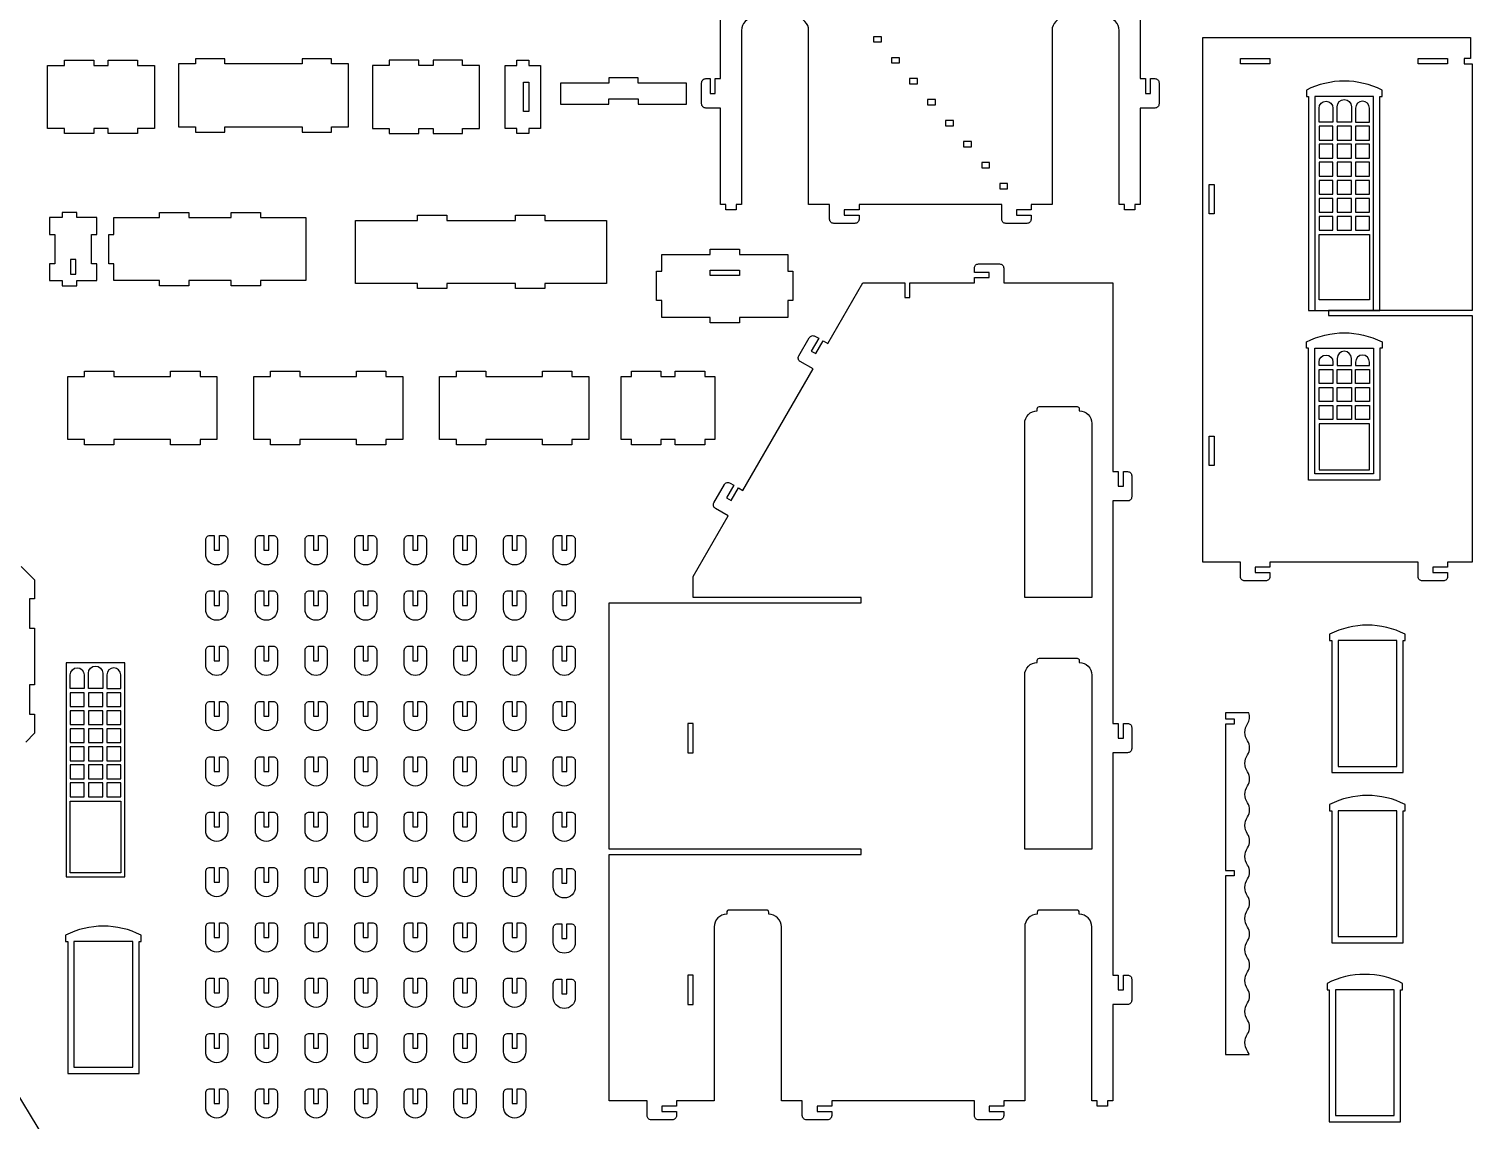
# Model space of a CAD drawing. Extents: x -4552 to 3750, y -5417 to 1843.
# Drawn here: x 442 to 3744, y -2231 to 266 of the extents above; entities that cross this region are included whole.
import ezdxf

# ---------------------------------------------------------------- set-up
doc = ezdxf.new("R2010")
doc.units = 0
doc.header["$MEASUREMENT"] = 0
doc.layers.add('LAYER1', color=18, linetype='CONTINUOUS')

msp = doc.modelspace()

# ---------------------------------------------------------------- linework, layer by layer
at = {"layer": 'LAYER1'}
for points in [[(2984.1, 661.1), (2984.1, 152.3), (2996.1, 152.3), (2996.1, 118.7), (3008.1, 118.7), (3008.1, 152.3), (3017.7, 152.3, -0.414214), (3027.3, 142.7), (3027.3, 94.7, -0.414214), (3017.7, 85.1), (2984.1, 85.1), (2984.1, -135.7), (2972.1, -135.7), (2972.1, -147.7), (2948.1, -147.7), (2948.1, -135.7), (2936.1, -135.7), (2936.1, 262.7, 0.414214), (2907.3, 291.5)], [(2100.9, 291.5, 0.414214), (2072.1, 262.7), (2072.1, -135.7), (2060.1, -135.7), (2060.1, -147.7), (2036.1, -147.7), (2036.1, -135.7), (2024.1, -135.7), (2024.1, 85.1), (1990.5, 85.1, -0.414214), (1980.9, 94.7), (1980.9, 142.7, -0.414214), (1990.5, 152.3), (2000.1, 152.3), (2000.1, 118.7), (2012.1, 118.7), (2012.1, 152.3), (2024.1, 152.3), (2024.1, 428.3)], [(2811.3, 291.5, 0.414214), (2782.5, 262.7), (2782.5, -135.7), (2734.5, -135.7), (2734.5, -147.7), (2700.9, -147.7), (2700.9, -159.7), (2734.5, -159.7), (2734.5, -169.3, -0.414214), (2724.9, -178.9), (2676.9, -178.9, -0.414214), (2667.3, -169.3), (2667.3, -135.7), (2340.9, -135.7), (2340.9, -147.7), (2307.3, -147.7), (2307.3, -159.7), (2340.9, -159.7), (2340.9, -169.3, -0.414214), (2331.3, -178.9), (2283.3, -178.9, -0.414214), (2273.7, -169.3), (2273.7, -135.7), (2225.7, -135.7), (2225.7, 262.7, 0.414214), (2196.9, 291.5)]]:
    msp.add_lwpolyline(points, format="xyb", dxfattribs=at)
for points in [[(2374.1, 236.3), (2392.1, 236.3), (2392.1, 248.3), (2374.1, 248.3)], [(2415.4, 188.3), (2433.3, 188.3), (2433.3, 200.3), (2415.4, 200.3)], [(690.4, 38.6), (690.4, 26.6), (623.2, 26.6), (623.2, 38.6), (590.1, 38.6), (590.1, 26.6), (522.9, 26.6), (522.9, 38.6), (484.4, 38.6), (484.4, 182.6), (522.9, 182.6), (522.9, 194.6), (590.1, 194.6), (590.1, 182.6), (623.2, 182.6), (623.2, 194.6), (690.4, 194.6), (690.4, 182.6), (728.9, 182.6), (728.9, 38.6)], [(889.9, 41.9), (1066.9, 41.9), (1066.9, 29.9), (1134.1, 29.9), (1134.1, 41.9), (1172.7, 41.9), (1172.7, 185.9), (1134.1, 185.9), (1134.1, 197.9), (1066.9, 197.9), (1066.9, 185.9), (889.9, 185.9), (889.9, 197.9), (822.7, 197.9), (822.7, 185.9), (784.1, 185.9), (784.1, 41.9), (822.7, 41.9), (822.7, 29.9), (889.9, 29.9)], [(1433.8, 38.6), (1472.4, 38.6), (1472.4, 182.6), (1433.8, 182.6), (1433.8, 194.6), (1366.6, 194.6), (1366.6, 182.6), (1333.6, 182.6), (1333.6, 194.6), (1266.4, 194.6), (1266.4, 182.6), (1227.8, 182.6), (1227.8, 38.6), (1266.4, 38.6), (1266.4, 26.6), (1333.6, 26.6), (1333.6, 38.6), (1366.6, 38.6), (1366.6, 26.6), (1433.8, 26.6)], [(1585.2, 38.6), (1585.2, 26.6), (1558.3, 26.6), (1558.3, 38.6), (1531.5, 38.6), (1531.5, 182.6), (1558.3, 182.6), (1558.3, 194.6), (1585.2, 194.6), (1585.2, 182.6), (1612.1, 182.6), (1612.1, 38.6)], [(3280.8, 186.1), (3213.6, 186.1), (3213.6, 198.1), (3280.8, 198.1)], [(3687.3, 186.1), (3620.1, 186.1), (3620.1, 198.1), (3687.3, 198.1)], [(1573.2, 77), (1573.2, 144.2), (1585.2, 144.2), (1585.2, 77)], [(1835.8, 94.3), (1946.2, 94.3), (1946.2, 142.3), (1835.8, 142.3), (1835.8, 154.3), (1768.6, 154.3), (1768.6, 142.3), (1658.2, 142.3), (1658.2, 94.3), (1768.6, 94.3), (1768.6, 106.3), (1835.8, 106.3)], [(2456.6, 140.3), (2474.5, 140.3), (2474.5, 152.3), (2456.6, 152.3)], [(2497.9, 92.3), (2515.8, 92.3), (2515.8, 104.3), (2497.9, 104.3)], [(3518.2, 111.7), (3383.8, 111.7), (3383.8, -377.9), (3518.2, -377.9)], [(2539.1, 44.3), (2557, 44.3), (2557, 56.3), (2539.1, 56.3)], [(3393.4, 11.8), (3425.1, 11.8), (3425.1, 43.5), (3393.4, 43.5)], [(3434.7, 11.8), (3467.4, 11.8), (3467.4, 43.5), (3434.7, 43.5)], [(3477, 11.8), (3508.6, 11.8), (3508.6, 43.5), (3477, 43.5)], [(2580.3, -3.7), (2598.3, -3.7), (2598.3, 8.3), (2580.3, 8.3)], [(3393.4, -29.5), (3425.1, -29.5), (3425.1, 2.2), (3393.4, 2.2)], [(3434.7, -29.5), (3467.4, -29.5), (3467.4, 2.2), (3434.7, 2.2)], [(3477, -29.5), (3508.6, -29.5), (3508.6, 2.2), (3477, 2.2)], [(2621.6, -51.7), (2639.5, -51.7), (2639.5, -39.7), (2621.6, -39.7)], [(3393.4, -70.8), (3425.1, -70.8), (3425.1, -39.1), (3393.4, -39.1)], [(3434.7, -70.8), (3467.4, -70.8), (3467.4, -39.1), (3434.7, -39.1)], [(3477, -70.8), (3508.6, -70.8), (3508.6, -39.1), (3477, -39.1)], [(2662.8, -99.7), (2680.7, -99.7), (2680.7, -87.7), (2662.8, -87.7)], [(3147.6, -157.1), (3141.6, -157.1), (3141.6, -89.9), (3153.6, -89.9), (3153.6, -157.1)], [(3393.4, -112.1), (3425.1, -112.1), (3425.1, -80.4), (3393.4, -80.4)], [(3434.7, -112.1), (3467.4, -112.1), (3467.4, -80.4), (3434.7, -80.4)], [(3477, -112.1), (3508.6, -112.1), (3508.6, -80.4), (3477, -80.4)], [(3393.4, -153.3), (3425.1, -153.3), (3425.1, -121.7), (3393.4, -121.7)], [(3434.7, -153.3), (3467.4, -153.3), (3467.4, -121.7), (3434.7, -121.7)], [(3477, -153.3), (3508.6, -153.3), (3508.6, -121.7), (3477, -121.7)], [(551.7, -309.7), (597.3, -309.7), (597.3, -271.3), (585.3, -271.3), (585.3, -204.1), (597.3, -204.1), (597.3, -165.7), (551.7, -165.7), (551.7, -153.7), (518.1, -153.7), (518.1, -165.7), (489.3, -165.7), (489.3, -204.1), (501.3, -204.1), (501.3, -271.3), (489.3, -271.3), (489.3, -309.7), (518.1, -309.7), (518.1, -321.7), (551.7, -321.7)], [(971.4, -309.7), (971.4, -321.7), (904.2, -321.7), (904.2, -309.7), (807.8, -309.7), (807.8, -321.7), (740.6, -321.7), (740.6, -309.7), (636.5, -309.7), (636.5, -271.3), (624.5, -271.3), (624.5, -204.1), (636.5, -204.1), (636.5, -165.7), (740.6, -165.7), (740.6, -153.7), (807.8, -153.7), (807.8, -165.7), (904.2, -165.7), (904.2, -153.7), (971.4, -153.7), (971.4, -165.7), (1075.5, -165.7), (1075.5, -309.7)], [(1554.8, -172.2), (1554.8, -160.2), (1622, -160.2), (1622, -172.2), (1763.5, -172.2), (1763.5, -316.2), (1622, -316.2), (1622, -328.2), (1554.8, -328.2), (1554.8, -316.2), (1398, -316.2), (1398, -328.2), (1330.8, -328.2), (1330.8, -316.2), (1189.3, -316.2), (1189.3, -172.2), (1330.8, -172.2), (1330.8, -160.2), (1398, -160.2), (1398, -172.2)], [(3393.4, -194.6), (3425.1, -194.6), (3425.1, -162.9), (3393.4, -162.9)], [(3434.7, -194.6), (3467.4, -194.6), (3467.4, -162.9), (3434.7, -162.9)], [(3477, -194.6), (3508.6, -194.6), (3508.6, -162.9), (3477, -162.9)], [(3393.4, -204.2), (3508.6, -204.2), (3508.6, -353.9), (3393.4, -353.9)], [(549.3, -261.7), (537.3, -261.7), (537.3, -295.3), (549.3, -295.3)], [(2000.2, -394.1), (1889.8, -394.1), (1889.8, -355.7), (1877.8, -355.7), (1877.8, -288.5), (1889.8, -288.5), (1889.8, -250.1), (2000.2, -250.1), (2000.2, -238.1), (2067.4, -238.1), (2067.4, -250.1), (2177.8, -250.1), (2177.8, -288.5), (2189.8, -288.5), (2189.8, -355.7), (2177.8, -355.7), (2177.8, -394.1), (2067.4, -394.1), (2067.4, -406.1), (2000.2, -406.1)], [(2067.4, -298.1), (2000.2, -298.1), (2000.2, -286.1), (2067.4, -286.1)], [(3383.8, -464.3), (3518.2, -464.3), (3518.2, -752.3), (3383.8, -752.3)], [(833.3, -673.3), (833.3, -685.3), (766.1, -685.3), (766.1, -673.3), (636.4, -673.3), (636.4, -685.3), (569.2, -685.3), (569.2, -673.3), (530.7, -673.3), (530.7, -529.3), (569.2, -529.3), (569.2, -517.3), (636.4, -517.3), (636.4, -529.3), (766.1, -529.3), (766.1, -517.3), (833.3, -517.3), (833.3, -529.3), (871.8, -529.3), (871.8, -673.3)], [(994.6, -529.3), (994.6, -517.3), (1061.8, -517.3), (1061.8, -529.3), (1191.5, -529.3), (1191.5, -517.3), (1258.7, -517.3), (1258.7, -529.3), (1297.2, -529.3), (1297.2, -673.3), (1258.7, -673.3), (1258.7, -685.3), (1191.5, -685.3), (1191.5, -673.3), (1061.8, -673.3), (1061.8, -685.3), (994.6, -685.3), (994.6, -673.3), (956.1, -673.3), (956.1, -529.3)], [(1420, -529.3), (1420, -517.3), (1487.2, -517.3), (1487.2, -529.3), (1616.8, -529.3), (1616.8, -517.3), (1684, -517.3), (1684, -529.3), (1722.6, -529.3), (1722.6, -673.3), (1684, -673.3), (1684, -685.3), (1616.8, -685.3), (1616.8, -673.3), (1487.2, -673.3), (1487.2, -685.3), (1420, -685.3), (1420, -673.3), (1381.5, -673.3), (1381.5, -529.3)], [(1820.4, -529.3), (1820.4, -517.3), (1887.6, -517.3), (1887.6, -529.3), (1920.6, -529.3), (1920.6, -517.3), (1987.8, -517.3), (1987.8, -529.3), (2011.2, -529.3), (2011.2, -673.3), (1987.8, -673.3), (1987.8, -685.3), (1920.6, -685.3), (1920.6, -673.3), (1887.6, -673.3), (1887.6, -685.3), (1820.4, -685.3), (1820.4, -673.3), (1797.1, -673.3), (1797.1, -529.3)], [(3425.1, -545), (3393.4, -545), (3393.4, -513.3), (3425.1, -513.3)], [(3467.4, -545), (3434.7, -545), (3434.7, -513.3), (3467.4, -513.3)], [(3508.6, -545), (3477, -545), (3477, -513.3), (3508.6, -513.3)], [(3425.1, -586.3), (3393.4, -586.3), (3393.4, -554.6), (3425.1, -554.6)], [(3467.4, -586.3), (3434.7, -586.3), (3434.7, -554.6), (3467.4, -554.6)], [(3508.6, -586.3), (3477, -586.3), (3477, -554.6), (3508.6, -554.6)], [(3425.1, -627.6), (3393.4, -627.6), (3393.4, -595.9), (3425.1, -595.9)], [(3467.4, -627.6), (3434.7, -627.6), (3434.7, -595.9), (3467.4, -595.9)], [(3508.6, -627.6), (3477, -627.6), (3477, -595.9), (3508.6, -595.9)], [(3393.4, -742.7), (3508.6, -742.7), (3508.6, -637.2), (3393.4, -637.2)], [(3147.6, -733.1), (3141.6, -733.1), (3141.6, -665.9), (3153.6, -665.9), (3153.6, -733.1)], [(3571.1, -1133.3), (3436.7, -1133.3), (3436.7, -1421.3), (3571.1, -1421.3)], [(661.4, -1184.7), (527, -1184.7), (527, -1674.3), (661.4, -1674.3)], [(536.6, -1284.6), (568.3, -1284.6), (568.3, -1252.9), (536.6, -1252.9)], [(577.9, -1284.6), (610.6, -1284.6), (610.6, -1252.9), (577.9, -1252.9)], [(620.2, -1284.6), (651.8, -1284.6), (651.8, -1252.9), (620.2, -1252.9)], [(536.6, -1325.9), (568.3, -1325.9), (568.3, -1294.2), (536.6, -1294.2)], [(577.9, -1325.9), (610.6, -1325.9), (610.6, -1294.2), (577.9, -1294.2)], [(620.2, -1325.9), (651.8, -1325.9), (651.8, -1294.2), (620.2, -1294.2)], [(536.6, -1367.1), (568.3, -1367.1), (568.3, -1335.5), (536.6, -1335.5)], [(577.9, -1367.1), (610.6, -1367.1), (610.6, -1335.5), (577.9, -1335.5)], [(620.2, -1367.1), (651.8, -1367.1), (651.8, -1335.5), (620.2, -1335.5)], [(1955.6, -1390.1), (1961.6, -1390.1), (1961.6, -1322.9), (1949.6, -1322.9), (1949.6, -1390.1)], [(536.6, -1408.4), (568.3, -1408.4), (568.3, -1376.7), (536.6, -1376.7)], [(577.9, -1408.4), (610.6, -1408.4), (610.6, -1376.7), (577.9, -1376.7)], [(620.2, -1408.4), (651.8, -1408.4), (651.8, -1376.7), (620.2, -1376.7)], [(536.6, -1449.7), (568.3, -1449.7), (568.3, -1418), (536.6, -1418)], [(577.9, -1449.7), (610.6, -1449.7), (610.6, -1418), (577.9, -1418)], [(620.2, -1449.7), (651.8, -1449.7), (651.8, -1418), (620.2, -1418)], [(536.6, -1491), (568.3, -1491), (568.3, -1459.3), (536.6, -1459.3)], [(577.9, -1491), (610.6, -1491), (610.6, -1459.3), (577.9, -1459.3)], [(620.2, -1491), (651.8, -1491), (651.8, -1459.3), (620.2, -1459.3)], [(536.6, -1500.6), (651.8, -1500.6), (651.8, -1664.7), (536.6, -1664.7)], [(3571.1, -1522.9), (3436.7, -1522.9), (3436.7, -1810.9), (3571.1, -1810.9)], [(679.4, -1821.9), (545, -1821.9), (545, -2109.9), (679.4, -2109.9)], [(1955.6, -1966.1), (1961.6, -1966.1), (1961.6, -1898.9), (1949.6, -1898.9), (1949.6, -1966.1)], [(3565.2, -1932.4), (3430.8, -1932.4), (3430.8, -2220.4), (3565.2, -2220.4)], [(418, -2397.4), (418, -2906.3), (-194.9, -2906.3), (-194.9, -2140.1), (396.6, -2140.1), (475.4, -2269.9)]]:
    msp.add_lwpolyline(points, close=True, dxfattribs=at)
for points in [[(3725.7, 186.1), (3743.5, 186.1), (3743.5, -377.9), (3415.2, -377.9), (3415.2, -389.9), (3743.5, -389.9), (3743.5, -953.9), (3687.3, -953.9), (3687.3, -965.9), (3653.7, -965.9), (3653.7, -977.9), (3687.3, -977.9), (3687.3, -987.5, -0.414214), (3677.7, -997.1), (3629.7, -997.1, -0.414214), (3620.1, -987.5), (3620.1, -953.9), (3280.8, -953.9), (3280.8, -965.9), (3247.2, -965.9), (3247.2, -977.9), (3280.8, -977.9), (3280.8, -987.5, -0.414214), (3271.2, -997.1), (3223.2, -997.1, -0.414214), (3213.6, -987.5), (3213.6, -953.9), (3127.2, -953.9), (3127.2, 246.1), (3740.1, 246.1), (3740.1, 198.1), (3725.7, 198.1)], [(3369.4, 111.7), (3369.4, -377.9), (3532.6, -377.9), (3532.6, 111.7), (3537.4, 111.7), (3537.4, 126.1, 0.238913), (3364.6, 126.1), (3364.6, 111.7)], [(3425.1, 84.7), (3425.1, 53.1), (3393.4, 53.1), (3393.4, 84.7, -1)], [(3434.7, 53.1), (3434.7, 88.2, -1), (3467.4, 88.2), (3467.4, 53.1)], [(3477, 84.7), (3477, 53.1), (3508.6, 53.1), (3508.6, 84.7, 1)], [(2457.5, -314.9), (2604.8, -314.9), (2604.8, -302.9), (2638.4, -302.9), (2638.4, -290.9), (2604.8, -290.9), (2604.8, -281.3, -0.414214), (2614.4, -271.7), (2662.4, -271.7, -0.414214), (2672, -281.3), (2672, -314.9), (2921.6, -314.9), (2921.6, -746.9), (2933.6, -746.9), (2933.6, -780.5), (2945.6, -780.5), (2945.6, -746.9), (2955.2, -746.9, -0.414214), (2964.8, -756.5), (2964.8, -804.5, -0.414214), (2955.2, -814.1), (2921.6, -814.1), (2921.6, -1322.9), (2933.6, -1322.9), (2933.6, -1356.5), (2945.6, -1356.5), (2945.6, -1322.9), (2955.2, -1322.9, -0.414214), (2964.8, -1332.5), (2964.8, -1380.5, -0.414214), (2955.2, -1390.1), (2921.6, -1390.1), (2921.6, -1898.9), (2933.6, -1898.9), (2933.6, -1932.5), (2945.6, -1932.5), (2945.6, -1898.9), (2955.2, -1898.9, -0.414214), (2964.8, -1908.5), (2964.8, -1956.5, -0.414214), (2955.2, -1966.1), (2921.6, -1966.1), (2921.6, -2186.9), (2909.6, -2186.9), (2909.6, -2198.9), (2885.6, -2198.9), (2885.6, -2186.9), (2873.6, -2186.9), (2873.6, -1788.5, 0.414214), (2844.8, -1759.7), (2844.8, -1754.9, 0.414214), (2840, -1750.1), (2753.6, -1750.1, 0.414214), (2748.8, -1754.9), (2748.8, -1759.7, 0.414214), (2720, -1788.5), (2720, -2186.9), (2672, -2186.9), (2672, -2198.9), (2638.4, -2198.9), (2638.4, -2210.9), (2672, -2210.9), (2672, -2220.5, -0.414214), (2662.4, -2230.1), (2614.4, -2230.1, -0.414214), (2604.8, -2220.5), (2604.8, -2186.9), (2278.4, -2186.9), (2278.4, -2198.9), (2244.8, -2198.9), (2244.8, -2210.9), (2278.4, -2210.9), (2278.4, -2220.5, -0.414214), (2268.8, -2230.1), (2220.8, -2230.1, -0.414214), (2211.2, -2220.5), (2211.2, -2186.9), (2163.2, -2186.9), (2163.2, -1788.5, 0.414214), (2134.4, -1759.7), (2134.4, -1754.9, 0.414214), (2129.6, -1750.1), (2043.2, -1750.1, 0.414214), (2038.4, -1754.9), (2038.4, -1759.7, 0.414214), (2009.6, -1788.5), (2009.6, -2186.9), (1923.2, -2186.9), (1923.2, -2198.9), (1889.6, -2198.9), (1889.6, -2210.9), (1923.2, -2210.9), (1923.2, -2220.5, -0.414214), (1913.6, -2230.1), (1865.6, -2230.1, -0.414214), (1856, -2220.5), (1856, -2186.9), (1769.6, -2186.9), (1769.6, -1622.9), (2345.6, -1622.9), (2345.6, -1610.9), (1769.6, -1610.9), (1769.6, -1046.9), (2345.6, -1046.9), (2345.6, -1034.9), (1961.6, -1034.9), (1961.6, -986.9), (2041.7, -848), (2012.6, -831.2, -0.414214), (2009.1, -818.1), (2033.1, -776.5, -0.414214), (2046.2, -773), (2054.6, -777.8), (2037.8, -806.9), (2048.2, -812.9), (2065, -783.8), (2075.3, -789.8), (2235.7, -512), (2206.6, -495.2, -0.414214), (2203.1, -482.1), (2227.1, -440.5, -0.414214), (2240.2, -437), (2248.6, -441.8), (2231.8, -470.9), (2242.1, -476.9), (2258.9, -447.8), (2269.3, -453.8), (2349.5, -314.9), (2445.5, -314.9), (2445.5, -348.5), (2457.5, -348.5)], [(3532.6, -464.3), (3532.6, -766.7), (3369.4, -766.7), (3369.4, -464.3), (3364.6, -464.3), (3364.6, -449.9, -0.238913), (3537.4, -449.9), (3537.4, -464.3)], [(3425.1, -496.1), (3425.1, -503.7), (3393.4, -503.7), (3393.4, -496.1, -1)], [(3467.4, -503.7), (3467.4, -487.8, 1), (3434.7, -487.8), (3434.7, -503.7)], [(3477, -496.1), (3477, -503.7), (3508.6, -503.7), (3508.6, -496.1, 1)], [(2873.6, -636.5), (2873.6, -1034.9), (2720, -1034.9), (2720, -636.5, -0.414214), (2748.8, -607.7), (2748.8, -602.9, -0.414214), (2753.6, -598.1), (2840, -598.1, -0.414214), (2844.8, -602.9), (2844.8, -607.7, -0.414214)], [(865.5, -893.2), (865.5, -926.8), (877.5, -926.8), (877.5, -893.2), (887.1, -893.2, -0.414214), (896.7, -902.8), (896.7, -935.2, -1), (846.3, -935.2), (846.3, -902.8, -0.414214), (855.9, -893.2)], [(979.1, -893.2), (979.1, -926.8), (991.1, -926.8), (991.1, -893.2), (1000.7, -893.2, -0.414214), (1010.3, -902.8), (1010.3, -935.2, -1), (959.9, -935.2), (959.9, -902.8, -0.414214), (969.5, -893.2)], [(1092.7, -893.2), (1092.7, -926.8), (1104.7, -926.8), (1104.7, -893.2), (1114.3, -893.2, -0.414214), (1123.9, -902.8), (1123.9, -935.2, -1), (1073.5, -935.2), (1073.5, -902.8, -0.414214), (1083.1, -893.2)], [(1206.3, -893.2), (1206.3, -926.8), (1218.3, -926.8), (1218.3, -893.2), (1227.9, -893.2, -0.414214), (1237.5, -902.8), (1237.5, -935.2, -1), (1187.1, -935.2), (1187.1, -902.8, -0.414214), (1196.7, -893.2)], [(1319.9, -893.2), (1319.9, -926.8), (1331.9, -926.8), (1331.9, -893.2), (1341.5, -893.2, -0.414214), (1351.1, -902.8), (1351.1, -935.2, -1), (1300.7, -935.2), (1300.7, -902.8, -0.414214), (1310.3, -893.2)], [(1433.5, -893.2), (1433.5, -926.8), (1445.5, -926.8), (1445.5, -893.2), (1455.1, -893.2, -0.414214), (1464.7, -902.8), (1464.7, -935.2, -1), (1414.3, -935.2), (1414.3, -902.8, -0.414214), (1423.9, -893.2)], [(1547.1, -893.2), (1547.1, -926.8), (1559.1, -926.8), (1559.1, -893.2), (1568.7, -893.2, -0.414214), (1578.3, -902.8), (1578.3, -935.2, -1), (1527.9, -935.2), (1527.9, -902.8, -0.414214), (1537.5, -893.2)], [(1660.7, -893.2), (1660.7, -926.8), (1672.7, -926.8), (1672.7, -893.2), (1682.3, -893.2, -0.414214), (1691.9, -902.8), (1691.9, -935.2, -1), (1641.5, -935.2), (1641.5, -902.8, -0.414214), (1651.1, -893.2)], [(865.5, -1019.8), (865.5, -1053.4), (877.5, -1053.4), (877.5, -1019.8), (887.1, -1019.8, -0.414214), (896.7, -1029.4), (896.7, -1061.8, -1), (846.3, -1061.8), (846.3, -1029.4, -0.414214), (855.9, -1019.8)], [(979.1, -1019.8), (979.1, -1053.4), (991.1, -1053.4), (991.1, -1019.8), (1000.7, -1019.8, -0.414214), (1010.3, -1029.4), (1010.3, -1061.8, -1), (959.9, -1061.8), (959.9, -1029.4, -0.414214), (969.5, -1019.8)], [(1092.7, -1019.8), (1092.7, -1053.4), (1104.7, -1053.4), (1104.7, -1019.8), (1114.3, -1019.8, -0.414214), (1123.9, -1029.4), (1123.9, -1061.8, -1), (1073.5, -1061.8), (1073.5, -1029.4, -0.414214), (1083.1, -1019.8)], [(1206.3, -1019.8), (1206.3, -1053.4), (1218.3, -1053.4), (1218.3, -1019.8), (1227.9, -1019.8, -0.414214), (1237.5, -1029.4), (1237.5, -1061.8, -1), (1187.1, -1061.8), (1187.1, -1029.4, -0.414214), (1196.7, -1019.8)], [(1319.9, -1019.8), (1319.9, -1053.4), (1331.9, -1053.4), (1331.9, -1019.8), (1341.5, -1019.8, -0.414214), (1351.1, -1029.4), (1351.1, -1061.8, -1), (1300.7, -1061.8), (1300.7, -1029.4, -0.414214), (1310.3, -1019.8)], [(1433.5, -1019.8), (1433.5, -1053.4), (1445.5, -1053.4), (1445.5, -1019.8), (1455.1, -1019.8, -0.414214), (1464.7, -1029.4), (1464.7, -1061.8, -1), (1414.3, -1061.8), (1414.3, -1029.4, -0.414214), (1423.9, -1019.8)], [(1547.1, -1019.8), (1547.1, -1053.4), (1559.1, -1053.4), (1559.1, -1019.8), (1568.7, -1019.8, -0.414214), (1578.3, -1029.4), (1578.3, -1061.8, -1), (1527.9, -1061.8), (1527.9, -1029.4, -0.414214), (1537.5, -1019.8)], [(1660.7, -1019.8), (1660.7, -1053.4), (1672.7, -1053.4), (1672.7, -1019.8), (1682.3, -1019.8, -0.414214), (1691.9, -1029.4), (1691.9, -1061.8, -1), (1641.5, -1061.8), (1641.5, -1029.4, -0.414214), (1651.1, -1019.8)], [(3422.3, -1133.3), (3422.3, -1435.7), (3585.5, -1435.7), (3585.5, -1133.3), (3590.3, -1133.3), (3590.3, -1118.9, 0.238913), (3417.5, -1118.9), (3417.5, -1133.3)], [(865.5, -1146.3), (865.5, -1179.9), (877.5, -1179.9), (877.5, -1146.3), (887.1, -1146.3, -0.414214), (896.7, -1155.9), (896.7, -1188.3, -1), (846.3, -1188.3), (846.3, -1155.9, -0.414214), (855.9, -1146.3)], [(979.1, -1146.3), (979.1, -1179.9), (991.1, -1179.9), (991.1, -1146.3), (1000.7, -1146.3, -0.414214), (1010.3, -1155.9), (1010.3, -1188.3, -1), (959.9, -1188.3), (959.9, -1155.9, -0.414214), (969.5, -1146.3)], [(1092.7, -1146.3), (1092.7, -1179.9), (1104.7, -1179.9), (1104.7, -1146.3), (1114.3, -1146.3, -0.414214), (1123.9, -1155.9), (1123.9, -1188.3, -1), (1073.5, -1188.3), (1073.5, -1155.9, -0.414214), (1083.1, -1146.3)], [(1206.3, -1146.3), (1206.3, -1179.9), (1218.3, -1179.9), (1218.3, -1146.3), (1227.9, -1146.3, -0.414214), (1237.5, -1155.9), (1237.5, -1188.3, -1), (1187.1, -1188.3), (1187.1, -1155.9, -0.414214), (1196.7, -1146.3)], [(1319.9, -1146.3), (1319.9, -1179.9), (1331.9, -1179.9), (1331.9, -1146.3), (1341.5, -1146.3, -0.414214), (1351.1, -1155.9), (1351.1, -1188.3, -1), (1300.7, -1188.3), (1300.7, -1155.9, -0.414214), (1310.3, -1146.3)], [(1433.5, -1146.3), (1433.5, -1179.9), (1445.5, -1179.9), (1445.5, -1146.3), (1455.1, -1146.3, -0.414214), (1464.7, -1155.9), (1464.7, -1188.3, -1), (1414.3, -1188.3), (1414.3, -1155.9, -0.414214), (1423.9, -1146.3)], [(1547.1, -1146.3), (1547.1, -1179.9), (1559.1, -1179.9), (1559.1, -1146.3), (1568.7, -1146.3, -0.414214), (1578.3, -1155.9), (1578.3, -1188.3, -1), (1527.9, -1188.3), (1527.9, -1155.9, -0.414214), (1537.5, -1146.3)], [(1660.7, -1146.3), (1660.7, -1179.9), (1672.7, -1179.9), (1672.7, -1146.3), (1682.3, -1146.3, -0.414214), (1691.9, -1155.9), (1691.9, -1188.3, -1), (1641.5, -1188.3), (1641.5, -1155.9, -0.414214), (1651.1, -1146.3)], [(2873.6, -1212.5), (2873.6, -1610.9), (2720, -1610.9), (2720, -1212.5, -0.414214), (2748.8, -1183.7), (2748.8, -1178.9, -0.414214), (2753.6, -1174.1), (2840, -1174.1, -0.414214), (2844.8, -1178.9), (2844.8, -1183.7, -0.414214)], [(568.3, -1211.6), (568.3, -1243.3), (536.6, -1243.3), (536.6, -1211.6, -1)], [(577.9, -1243.3), (577.9, -1208.2, -1), (610.6, -1208.2), (610.6, -1243.3)], [(620.2, -1211.6), (620.2, -1243.3), (651.8, -1243.3), (651.8, -1211.6, 1)], [(865.5, -1272.9), (865.5, -1306.5), (877.5, -1306.5), (877.5, -1272.9), (887.1, -1272.9, -0.414214), (896.7, -1282.5), (896.7, -1314.9, -1), (846.3, -1314.9), (846.3, -1282.5, -0.414214), (855.9, -1272.9)], [(979.1, -1272.9), (979.1, -1306.5), (991.1, -1306.5), (991.1, -1272.9), (1000.7, -1272.9, -0.414214), (1010.3, -1282.5), (1010.3, -1314.9, -1), (959.9, -1314.9), (959.9, -1282.5, -0.414214), (969.5, -1272.9)], [(1092.7, -1272.9), (1092.7, -1306.5), (1104.7, -1306.5), (1104.7, -1272.9), (1114.3, -1272.9, -0.414214), (1123.9, -1282.5), (1123.9, -1314.9, -1), (1073.5, -1314.9), (1073.5, -1282.5, -0.414214), (1083.1, -1272.9)], [(1206.3, -1272.9), (1206.3, -1306.5), (1218.3, -1306.5), (1218.3, -1272.9), (1227.9, -1272.9, -0.414214), (1237.5, -1282.5), (1237.5, -1314.9, -1), (1187.1, -1314.9), (1187.1, -1282.5, -0.414214), (1196.7, -1272.9)], [(1319.9, -1272.9), (1319.9, -1306.5), (1331.9, -1306.5), (1331.9, -1272.9), (1341.5, -1272.9, -0.414214), (1351.1, -1282.5), (1351.1, -1314.9, -1), (1300.7, -1314.9), (1300.7, -1282.5, -0.414214), (1310.3, -1272.9)], [(1433.5, -1272.9), (1433.5, -1306.5), (1445.5, -1306.5), (1445.5, -1272.9), (1455.1, -1272.9, -0.414214), (1464.7, -1282.5), (1464.7, -1314.9, -1), (1414.3, -1314.9), (1414.3, -1282.5, -0.414214), (1423.9, -1272.9)], [(1547.1, -1272.9), (1547.1, -1306.5), (1559.1, -1306.5), (1559.1, -1272.9), (1568.7, -1272.9, -0.414214), (1578.3, -1282.5), (1578.3, -1314.9, -1), (1527.9, -1314.9), (1527.9, -1282.5, -0.414214), (1537.5, -1272.9)], [(1660.7, -1272.9), (1660.7, -1306.5), (1672.7, -1306.5), (1672.7, -1272.9), (1682.3, -1272.9, -0.414214), (1691.9, -1282.5), (1691.9, -1314.9, -1), (1641.5, -1314.9), (1641.5, -1282.5, -0.414214), (1651.1, -1272.9)], [(3233.3, -2080.8, 0.076889), (3229.6, -2072.8, -0.300981), (3229.6, -2033.7, 0.300981), (3229.6, -2001.9, -0.300981), (3229.6, -1962.7, 0.300981), (3229.6, -1930.9, -0.300981), (3229.6, -1891.7, 0.300981), (3229.6, -1859.9, -0.300981), (3229.6, -1820.8, 0.300981), (3229.6, -1789, -0.300981), (3229.6, -1749.8, 0.300981), (3229.6, -1718, -0.300981), (3229.6, -1678.9, 0.300981), (3229.6, -1647.1, -0.300981), (3229.6, -1607.9, 0.300981), (3229.6, -1576.1, -0.300981), (3229.6, -1536.9, 0.300981), (3229.6, -1505.1, -0.300981), (3229.6, -1466, 0.300981), (3229.6, -1434.2, -0.300981), (3229.6, -1395, 0.300981), (3229.6, -1363.2, -0.300981), (3229.6, -1324.1, 0.236244), (3232.7, -1298.5), (3179.6, -1298.5), (3179.6, -1312.9), (3198.8, -1312.9), (3198.8, -1324.9), (3179.6, -1324.9), (3179.6, -1659.5), (3198.8, -1659.5), (3198.8, -1671.5), (3179.6, -1671.5), (3179.6, -2080.8)], [(865.5, -1399.5), (865.5, -1433.1), (877.5, -1433.1), (877.5, -1399.5), (887.1, -1399.5, -0.414214), (896.7, -1409.1), (896.7, -1441.5, -1), (846.3, -1441.5), (846.3, -1409.1, -0.414214), (855.9, -1399.5)], [(979.1, -1399.5), (979.1, -1433.1), (991.1, -1433.1), (991.1, -1399.5), (1000.7, -1399.5, -0.414214), (1010.3, -1409.1), (1010.3, -1441.5, -1), (959.9, -1441.5), (959.9, -1409.1, -0.414214), (969.5, -1399.5)], [(1092.7, -1399.5), (1092.7, -1433.1), (1104.7, -1433.1), (1104.7, -1399.5), (1114.3, -1399.5, -0.414214), (1123.9, -1409.1), (1123.9, -1441.5, -1), (1073.5, -1441.5), (1073.5, -1409.1, -0.414214), (1083.1, -1399.5)], [(1206.3, -1399.5), (1206.3, -1433.1), (1218.3, -1433.1), (1218.3, -1399.5), (1227.9, -1399.5, -0.414214), (1237.5, -1409.1), (1237.5, -1441.5, -1), (1187.1, -1441.5), (1187.1, -1409.1, -0.414214), (1196.7, -1399.5)], [(1319.9, -1399.5), (1319.9, -1433.1), (1331.9, -1433.1), (1331.9, -1399.5), (1341.5, -1399.5, -0.414214), (1351.1, -1409.1), (1351.1, -1441.5, -1), (1300.7, -1441.5), (1300.7, -1409.1, -0.414214), (1310.3, -1399.5)], [(1433.5, -1399.5), (1433.5, -1433.1), (1445.5, -1433.1), (1445.5, -1399.5), (1455.1, -1399.5, -0.414214), (1464.7, -1409.1), (1464.7, -1441.5, -1), (1414.3, -1441.5), (1414.3, -1409.1, -0.414214), (1423.9, -1399.5)], [(1547.1, -1399.5), (1547.1, -1433.1), (1559.1, -1433.1), (1559.1, -1399.5), (1568.7, -1399.5, -0.414214), (1578.3, -1409.1), (1578.3, -1441.5, -1), (1527.9, -1441.5), (1527.9, -1409.1, -0.414214), (1537.5, -1399.5)], [(1660.7, -1399.5), (1660.7, -1433.1), (1672.7, -1433.1), (1672.7, -1399.5), (1682.3, -1399.5, -0.414214), (1691.9, -1409.1), (1691.9, -1441.5, -1), (1641.5, -1441.5), (1641.5, -1409.1, -0.414214), (1651.1, -1399.5)], [(3422.3, -1522.9), (3422.3, -1825.3), (3585.5, -1825.3), (3585.5, -1522.9), (3590.3, -1522.9), (3590.3, -1508.5, 0.238913), (3417.5, -1508.5), (3417.5, -1522.9)], [(865.5, -1526), (865.5, -1559.6), (877.5, -1559.6), (877.5, -1526), (887.1, -1526, -0.414214), (896.7, -1535.6), (896.7, -1568, -1), (846.3, -1568), (846.3, -1535.6, -0.414214), (855.9, -1526)], [(979.1, -1526), (979.1, -1559.6), (991.1, -1559.6), (991.1, -1526), (1000.7, -1526, -0.414214), (1010.3, -1535.6), (1010.3, -1568, -1), (959.9, -1568), (959.9, -1535.6, -0.414214), (969.5, -1526)], [(1092.7, -1526), (1092.7, -1559.6), (1104.7, -1559.6), (1104.7, -1526), (1114.3, -1526, -0.414214), (1123.9, -1535.6), (1123.9, -1568, -1), (1073.5, -1568), (1073.5, -1535.6, -0.414214), (1083.1, -1526)], [(1206.3, -1526), (1206.3, -1559.6), (1218.3, -1559.6), (1218.3, -1526), (1227.9, -1526, -0.414214), (1237.5, -1535.6), (1237.5, -1568, -1), (1187.1, -1568), (1187.1, -1535.6, -0.414214), (1196.7, -1526)], [(1319.9, -1526), (1319.9, -1559.6), (1331.9, -1559.6), (1331.9, -1526), (1341.5, -1526, -0.414214), (1351.1, -1535.6), (1351.1, -1568, -1), (1300.7, -1568), (1300.7, -1535.6, -0.414214), (1310.3, -1526)], [(1433.5, -1526), (1433.5, -1559.6), (1445.5, -1559.6), (1445.5, -1526), (1455.1, -1526, -0.414214), (1464.7, -1535.6), (1464.7, -1568, -1), (1414.3, -1568), (1414.3, -1535.6, -0.414214), (1423.9, -1526)], [(1547.1, -1526), (1547.1, -1559.6), (1559.1, -1559.6), (1559.1, -1526), (1568.7, -1526, -0.414214), (1578.3, -1535.6), (1578.3, -1568, -1), (1527.9, -1568), (1527.9, -1535.6, -0.414214), (1537.5, -1526)], [(1660.7, -1526), (1660.7, -1559.6), (1672.7, -1559.6), (1672.7, -1526), (1682.3, -1526, -0.414214), (1691.9, -1535.6), (1691.9, -1568, -1), (1641.5, -1568), (1641.5, -1535.6, -0.414214), (1651.1, -1526)], [(865.5, -1652.6), (865.5, -1686.2), (877.5, -1686.2), (877.5, -1652.6), (887.1, -1652.6, -0.414214), (896.7, -1662.2), (896.7, -1694.6, -1), (846.3, -1694.6), (846.3, -1662.2, -0.414214), (855.9, -1652.6)], [(979.1, -1652.6), (979.1, -1686.2), (991.1, -1686.2), (991.1, -1652.6), (1000.7, -1652.6, -0.414214), (1010.3, -1662.2), (1010.3, -1694.6, -1), (959.9, -1694.6), (959.9, -1662.2, -0.414214), (969.5, -1652.6)], [(1092.7, -1652.6), (1092.7, -1686.2), (1104.7, -1686.2), (1104.7, -1652.6), (1114.3, -1652.6, -0.414214), (1123.9, -1662.2), (1123.9, -1694.6, -1), (1073.5, -1694.6), (1073.5, -1662.2, -0.414214), (1083.1, -1652.6)], [(1206.3, -1652.6), (1206.3, -1686.2), (1218.3, -1686.2), (1218.3, -1652.6), (1227.9, -1652.6, -0.414214), (1237.5, -1662.2), (1237.5, -1694.6, -1), (1187.1, -1694.6), (1187.1, -1662.2, -0.414214), (1196.7, -1652.6)], [(1319.9, -1652.6), (1319.9, -1686.2), (1331.9, -1686.2), (1331.9, -1652.6), (1341.5, -1652.6, -0.414214), (1351.1, -1662.2), (1351.1, -1694.6, -1), (1300.7, -1694.6), (1300.7, -1662.2, -0.414214), (1310.3, -1652.6)], [(1433.5, -1652.6), (1433.5, -1686.2), (1445.5, -1686.2), (1445.5, -1652.6), (1455.1, -1652.6, -0.414214), (1464.7, -1662.2), (1464.7, -1694.6, -1), (1414.3, -1694.6), (1414.3, -1662.2, -0.414214), (1423.9, -1652.6)], [(1547.1, -1652.6), (1547.1, -1686.2), (1559.1, -1686.2), (1559.1, -1652.6), (1568.7, -1652.6, -0.414214), (1578.3, -1662.2), (1578.3, -1694.6, -1), (1527.9, -1694.6), (1527.9, -1662.2, -0.414214), (1537.5, -1652.6)], [(1660.7, -1655.1), (1660.7, -1688.7), (1672.7, -1688.7), (1672.7, -1655.1), (1682.3, -1655.1, -0.414214), (1691.9, -1664.7), (1691.9, -1697.1, -1), (1641.5, -1697.1), (1641.5, -1664.7, -0.414214), (1651.1, -1655.1)], [(865.5, -1779.2), (865.5, -1812.8), (877.5, -1812.8), (877.5, -1779.2), (887.1, -1779.2, -0.414214), (896.7, -1788.8), (896.7, -1821.2, -1), (846.3, -1821.2), (846.3, -1788.8, -0.414214), (855.9, -1779.2)], [(979.1, -1779.2), (979.1, -1812.8), (991.1, -1812.8), (991.1, -1779.2), (1000.7, -1779.2, -0.414214), (1010.3, -1788.8), (1010.3, -1821.2, -1), (959.9, -1821.2), (959.9, -1788.8, -0.414214), (969.5, -1779.2)], [(1092.7, -1779.2), (1092.7, -1812.8), (1104.7, -1812.8), (1104.7, -1779.2), (1114.3, -1779.2, -0.414214), (1123.9, -1788.8), (1123.9, -1821.2, -1), (1073.5, -1821.2), (1073.5, -1788.8, -0.414214), (1083.1, -1779.2)], [(1206.3, -1779.2), (1206.3, -1812.8), (1218.3, -1812.8), (1218.3, -1779.2), (1227.9, -1779.2, -0.414214), (1237.5, -1788.8), (1237.5, -1821.2, -1), (1187.1, -1821.2), (1187.1, -1788.8, -0.414214), (1196.7, -1779.2)], [(1319.9, -1779.2), (1319.9, -1812.8), (1331.9, -1812.8), (1331.9, -1779.2), (1341.5, -1779.2, -0.414214), (1351.1, -1788.8), (1351.1, -1821.2, -1), (1300.7, -1821.2), (1300.7, -1788.8, -0.414214), (1310.3, -1779.2)], [(1433.5, -1779.2), (1433.5, -1812.8), (1445.5, -1812.8), (1445.5, -1779.2), (1455.1, -1779.2, -0.414214), (1464.7, -1788.8), (1464.7, -1821.2, -1), (1414.3, -1821.2), (1414.3, -1788.8, -0.414214), (1423.9, -1779.2)], [(1547.1, -1779.2), (1547.1, -1812.8), (1559.1, -1812.8), (1559.1, -1779.2), (1568.7, -1779.2, -0.414214), (1578.3, -1788.8), (1578.3, -1821.2, -1), (1527.9, -1821.2), (1527.9, -1788.8, -0.414214), (1537.5, -1779.2)], [(1660.7, -1781.7), (1660.7, -1815.3), (1672.7, -1815.3), (1672.7, -1781.7), (1682.3, -1781.7, -0.414214), (1691.9, -1791.3), (1691.9, -1823.7, -1), (1641.5, -1823.7), (1641.5, -1791.3, -0.414214), (1651.1, -1781.7)], [(530.6, -1821.9), (530.6, -2124.3), (693.8, -2124.3), (693.8, -1821.9), (698.6, -1821.9), (698.6, -1807.5, 0.238913), (525.8, -1807.5), (525.8, -1821.9)], [(865.5, -1905.7), (865.5, -1939.3), (877.5, -1939.3), (877.5, -1905.7), (887.1, -1905.7, -0.414214), (896.7, -1915.3), (896.7, -1947.7, -1), (846.3, -1947.7), (846.3, -1915.3, -0.414214), (855.9, -1905.7)], [(979.1, -1905.7), (979.1, -1939.3), (991.1, -1939.3), (991.1, -1905.7), (1000.7, -1905.7, -0.414214), (1010.3, -1915.3), (1010.3, -1947.7, -1), (959.9, -1947.7), (959.9, -1915.3, -0.414214), (969.5, -1905.7)], [(1092.7, -1905.7), (1092.7, -1939.3), (1104.7, -1939.3), (1104.7, -1905.7), (1114.3, -1905.7, -0.414214), (1123.9, -1915.3), (1123.9, -1947.7, -1), (1073.5, -1947.7), (1073.5, -1915.3, -0.414214), (1083.1, -1905.7)], [(1206.3, -1905.7), (1206.3, -1939.3), (1218.3, -1939.3), (1218.3, -1905.7), (1227.9, -1905.7, -0.414214), (1237.5, -1915.3), (1237.5, -1947.7, -1), (1187.1, -1947.7), (1187.1, -1915.3, -0.414214), (1196.7, -1905.7)], [(1319.9, -1905.7), (1319.9, -1939.3), (1331.9, -1939.3), (1331.9, -1905.7), (1341.5, -1905.7, -0.414214), (1351.1, -1915.3), (1351.1, -1947.7, -1), (1300.7, -1947.7), (1300.7, -1915.3, -0.414214), (1310.3, -1905.7)], [(1433.5, -1905.7), (1433.5, -1939.3), (1445.5, -1939.3), (1445.5, -1905.7), (1455.1, -1905.7, -0.414214), (1464.7, -1915.3), (1464.7, -1947.7, -1), (1414.3, -1947.7), (1414.3, -1915.3, -0.414214), (1423.9, -1905.7)], [(1547.1, -1905.7), (1547.1, -1939.3), (1559.1, -1939.3), (1559.1, -1905.7), (1568.7, -1905.7, -0.414214), (1578.3, -1915.3), (1578.3, -1947.7, -1), (1527.9, -1947.7), (1527.9, -1915.3, -0.414214), (1537.5, -1905.7)], [(1660.7, -1908.3), (1660.7, -1941.9), (1672.7, -1941.9), (1672.7, -1908.3), (1682.3, -1908.3, -0.414214), (1691.9, -1917.9), (1691.9, -1950.3, -1), (1641.5, -1950.3), (1641.5, -1917.9, -0.414214), (1651.1, -1908.3)], [(3416.4, -1932.4), (3416.4, -2234.8), (3579.6, -2234.8), (3579.6, -1932.4), (3584.4, -1932.4), (3584.4, -1918, 0.238913), (3411.6, -1918), (3411.6, -1932.4)], [(865.5, -2032.3), (865.5, -2065.9), (877.5, -2065.9), (877.5, -2032.3), (887.1, -2032.3, -0.414214), (896.7, -2041.9), (896.7, -2074.3, -1), (846.3, -2074.3), (846.3, -2041.9, -0.414214), (855.9, -2032.3)], [(979.1, -2032.3), (979.1, -2065.9), (991.1, -2065.9), (991.1, -2032.3), (1000.7, -2032.3, -0.414214), (1010.3, -2041.9), (1010.3, -2074.3, -1), (959.9, -2074.3), (959.9, -2041.9, -0.414214), (969.5, -2032.3)], [(1092.7, -2032.3), (1092.7, -2065.9), (1104.7, -2065.9), (1104.7, -2032.3), (1114.3, -2032.3, -0.414214), (1123.9, -2041.9), (1123.9, -2074.3, -1), (1073.5, -2074.3), (1073.5, -2041.9, -0.414214), (1083.1, -2032.3)], [(1206.3, -2032.3), (1206.3, -2065.9), (1218.3, -2065.9), (1218.3, -2032.3), (1227.9, -2032.3, -0.414214), (1237.5, -2041.9), (1237.5, -2074.3, -1), (1187.1, -2074.3), (1187.1, -2041.9, -0.414214), (1196.7, -2032.3)], [(1319.9, -2032.3), (1319.9, -2065.9), (1331.9, -2065.9), (1331.9, -2032.3), (1341.5, -2032.3, -0.414214), (1351.1, -2041.9), (1351.1, -2074.3, -1), (1300.7, -2074.3), (1300.7, -2041.9, -0.414214), (1310.3, -2032.3)], [(1433.5, -2032.3), (1433.5, -2065.9), (1445.5, -2065.9), (1445.5, -2032.3), (1455.1, -2032.3, -0.414214), (1464.7, -2041.9), (1464.7, -2074.3, -1), (1414.3, -2074.3), (1414.3, -2041.9, -0.414214), (1423.9, -2032.3)], [(1547.1, -2032.3), (1547.1, -2065.9), (1559.1, -2065.9), (1559.1, -2032.3), (1568.7, -2032.3, -0.414214), (1578.3, -2041.9), (1578.3, -2074.3, -1), (1527.9, -2074.3), (1527.9, -2041.9, -0.414214), (1537.5, -2032.3)], [(865.5, -2158.9), (865.5, -2192.5), (877.5, -2192.5), (877.5, -2158.9), (887.1, -2158.9, -0.414214), (896.7, -2168.5), (896.7, -2200.9, -1), (846.3, -2200.9), (846.3, -2168.5, -0.414214), (855.9, -2158.9)], [(979.1, -2158.9), (979.1, -2192.5), (991.1, -2192.5), (991.1, -2158.9), (1000.7, -2158.9, -0.414214), (1010.3, -2168.5), (1010.3, -2200.9, -1), (959.9, -2200.9), (959.9, -2168.5, -0.414214), (969.5, -2158.9)], [(1092.7, -2158.9), (1092.7, -2192.5), (1104.7, -2192.5), (1104.7, -2158.9), (1114.3, -2158.9, -0.414214), (1123.9, -2168.5), (1123.9, -2200.9, -1), (1073.5, -2200.9), (1073.5, -2168.5, -0.414214), (1083.1, -2158.9)], [(1206.3, -2158.9), (1206.3, -2192.5), (1218.3, -2192.5), (1218.3, -2158.9), (1227.9, -2158.9, -0.414214), (1237.5, -2168.5), (1237.5, -2200.9, -1), (1187.1, -2200.9), (1187.1, -2168.5, -0.414214), (1196.7, -2158.9)], [(1319.9, -2158.9), (1319.9, -2192.5), (1331.9, -2192.5), (1331.9, -2158.9), (1341.5, -2158.9, -0.414214), (1351.1, -2168.5), (1351.1, -2200.9, -1), (1300.7, -2200.9), (1300.7, -2168.5, -0.414214), (1310.3, -2158.9)], [(1433.5, -2158.9), (1433.5, -2192.5), (1445.5, -2192.5), (1445.5, -2158.9), (1455.1, -2158.9, -0.414214), (1464.7, -2168.5), (1464.7, -2200.9, -1), (1414.3, -2200.9), (1414.3, -2168.5, -0.414214), (1423.9, -2158.9)], [(1547.1, -2158.9), (1547.1, -2192.5), (1559.1, -2192.5), (1559.1, -2158.9), (1568.7, -2158.9, -0.414214), (1578.3, -2168.5), (1578.3, -2200.9, -1), (1527.9, -2200.9), (1527.9, -2168.5, -0.414214), (1537.5, -2158.9)]]:
    msp.add_lwpolyline(points, format="xyb", close=True, dxfattribs=at)
msp.add_lwpolyline([(424.2, -963.8), (455, -994.6), (455, -1038.2), (443, -1038.2), (443, -1105.4), (455, -1105.4), (455, -1235), (443, -1235), (443, -1302.2), (455, -1302.2), (455, -1345.7), (435, -1365.7)], dxfattribs=at)

doc.saveas('drawing.dxf')
